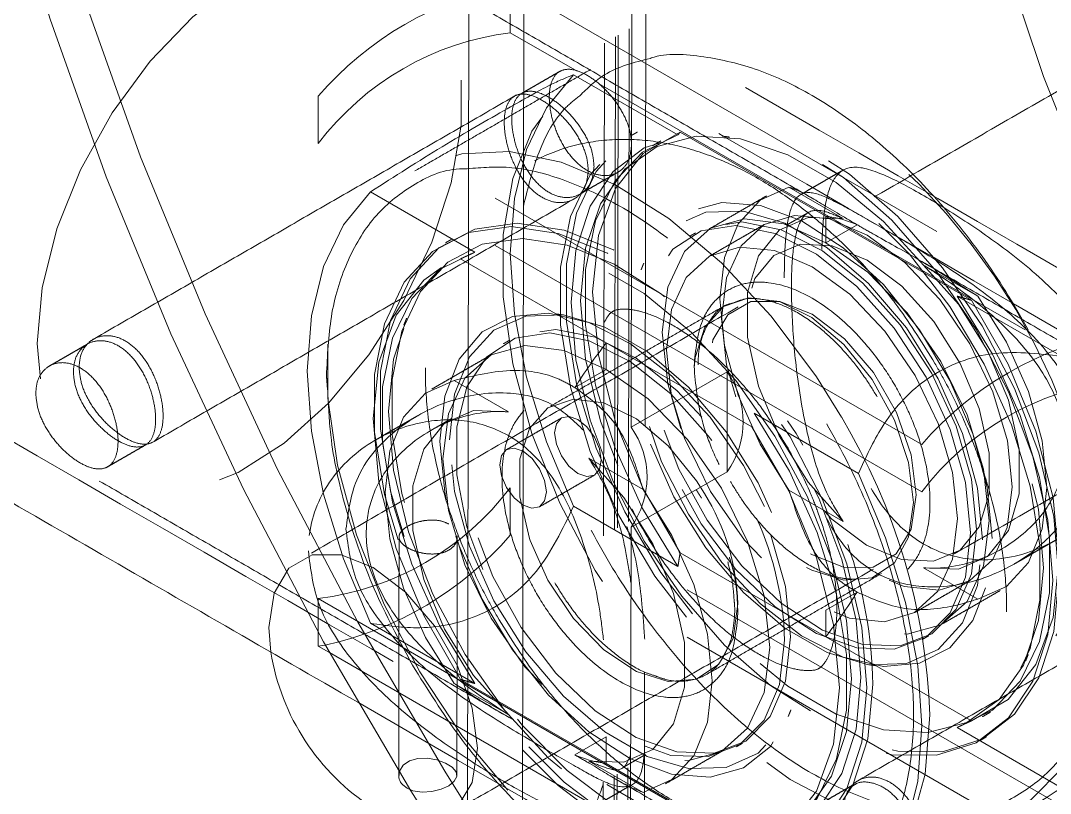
# Model space of a CAD drawing. Header units: millimetres. Extents: x 11 to 421, y 5 to 275.
# Drawn here: x 151.054 to 153.709, y 53.767 to 55.759 of the extents above; entities that cross this region are included whole.
import ezdxf

# ---------------------------------------------------------------- set-up
doc = ezdxf.new("R2010")
doc.units = ezdxf.units.MM
doc.linetypes.add('HIDDEN', pattern=[1.905, 1.27, -0.635])

msp = doc.modelspace()

# ---------------------------------------------------------------- linework, layer by layer
at = {"color": 7, "linetype": 'Continuous', "lineweight": 15}
for p, q in [((152.3457, 52.4076), (152.356, 58.7532)), ((152.2042, 52.3259), (152.2146, 58.6716)), ((152.6281, 54.7108), (152.6311, 56.5174)), ((152.8756, 54.8537), (152.6281, 54.7108)), ((152.8756, 54.8537), (152.8752, 54.596)), ((152.6277, 54.4531), (152.8752, 54.596)), ((152.6247, 52.649), (152.6277, 54.4531)), ((151.8397, 54.1494), (151.8215, 54.147)), ((151.8215, 54.147), (151.8503, 54.1303))]:
    msp.add_line(p, q, dxfattribs=at)
at = {"color": 7, "linetype": 'HIDDEN', "lineweight": 0}
for p, q in [((152.5823, 52.5427), (152.5914, 58.09)), ((152.554, 52.5264), (152.5631, 58.0736)), ((152.6177, 52.563), (152.6266, 58.0287)), ((152.5895, 52.5467), (152.5984, 58.0124)), ((152.6689, 57.8898), (152.6603, 52.5873)), ((152.3164, 55.8504), (153.8721, 54.9524)), ((152.3164, 55.8504), (152.3164, 55.7281)), ((152.3164, 55.7281), (152.4885, 55.6288)), ((152.7487, 55.4644), (152.4796, 55.6197)), ((152.5436, 55.5969), (153.8721, 54.83)), ((153.3771, 54.6666), (151.8215, 55.5647)), ((151.8215, 55.5647), (151.8215, 55.4423)), ((152.7542, 55.4717), (153.1296, 55.255)), ((153.3771, 54.5443), (151.8215, 55.4423)), ((153.0348, 55.3295), (153.1745, 55.2488)), ((152.2254, 55.1623), (151.9564, 55.3177)), ((153.505, 55.0383), (153.1296, 55.255)), ((153.1296, 55.1864), (153.1296, 55.255)), ((153.1296, 55.1864), (153.1296, 55.255)), ((153.1296, 55.1864), (153.2104, 55.233)), ((153.2104, 55.233), (153.1296, 55.1864)), ((152.1885, 55.1451), (152.5639, 54.9284)), ((153.5214, 55.0486), (153.3817, 55.1292)), ((153.4681, 55.0491), (153.7372, 54.8938)), ((152.9393, 54.7117), (152.5639, 54.9284)), ((152.5639, 54.8598), (152.5639, 54.9284)), ((152.5639, 54.8598), (152.5639, 54.9284)), ((152.4831, 54.8132), (152.5639, 54.8598)), ((152.5639, 54.8598), (152.4831, 54.8132)), ((152.1721, 54.8315), (152.3118, 54.7508)), ((152.9448, 54.747), (153.2139, 54.5917)), ((152.6587, 54.5506), (152.5191, 54.6312)), ((153.8721, 53.657), (152.3164, 54.5551)), ((152.3164, 54.5551), (152.3164, 54.4327)), ((153.1745, 54.4682), (153.0348, 54.5488)), ((152.4796, 54.5076), (152.7487, 54.3523)), ((153.8721, 53.5347), (152.3164, 54.4327)), ((153.1296, 54.1709), (152.7542, 54.3877)), ((153.3817, 54.3485), (153.5214, 54.2679)), ((153.2104, 54.2862), (153.1296, 54.2395)), ((153.1296, 54.2395), (153.2104, 54.2862)), ((151.8215, 54.2693), (153.3771, 53.3713)), ((151.8215, 54.2693), (151.8215, 54.147)), ((153.1296, 54.1709), (153.1296, 54.2395)), ((153.1296, 54.1709), (153.1296, 54.2395)), ((151.9564, 54.2056), (152.2254, 54.0503)), ((153.1296, 54.1709), (153.505, 53.9542)), ((151.8503, 54.1303), (153.3771, 53.2489)), ((152.3118, 53.9702), (152.1721, 54.0508)), ((152.5639, 53.8444), (152.1885, 54.0611)), ((152.5639, 53.913), (152.4831, 53.8663)), ((152.4831, 53.8663), (152.5639, 53.913)), ((152.5639, 53.8444), (152.5639, 53.913)), ((152.5639, 53.8444), (152.5639, 53.913)), ((153.7372, 53.7817), (153.4681, 53.937)), ((152.5191, 53.8505), (152.6587, 53.7699)), ((152.5639, 53.8444), (152.9393, 53.6277))]:
    msp.add_line(p, q, dxfattribs=at)
at = {"color": 7, "linetype": 'Continuous', "lineweight": 15, "flags": 128}
for points in [[(151.9175, 60.4793), (151.835, 60.4288), (151.6284, 60.2738), (151.4413, 60.0893), (151.2749, 59.8767), (151.1303, 59.6372), (151.0083, 59.3724), (150.9099, 59.0839), (150.8354, 58.7736), (150.7856, 58.4434), (150.7606, 58.0954), (150.7606, 57.7318), (150.7856, 57.3549), (150.8354, 56.9672), (150.9099, 56.5709), (151.0083, 56.1687), (151.1303, 55.7631), (151.2749, 55.3567), (151.4413, 54.9519), (151.6284, 54.5515), (151.835, 54.1579), (152.0598, 53.7736), (152.2062, 53.5433)], [(151.3633, 59.9277), (151.2187, 59.6882), (151.0967, 59.4234), (150.9983, 59.1349), (150.9238, 58.8246), (150.874, 58.4944), (150.849, 58.1464), (150.849, 57.7828), (150.874, 57.406), (150.9238, 57.0182), (150.9983, 56.6219), (151.0967, 56.2197), (151.2187, 55.8141), (151.3633, 55.4077), (151.5297, 55.003), (151.7167, 54.6025), (151.9234, 54.2089), (152.1482, 53.8246), (152.2065, 53.7311)], [(152.491, 54.7307), (152.468, 54.7387), (152.4485, 54.735), (152.4354, 54.7201), (152.4308, 54.6962), (152.4353, 54.667), (152.4483, 54.6369), (152.4678, 54.6106), (152.4908, 54.592), (152.5138, 54.584), (152.5333, 54.5877), (152.5464, 54.6026), (152.551, 54.6265), (152.5465, 54.6557), (152.5335, 54.6858), (152.514, 54.7121), (152.491, 54.7307)]]:
    msp.add_lwpolyline(points, dxfattribs=at)
at = {"color": 7, "linetype": 'HIDDEN', "lineweight": 0, "flags": 128}
for points in [[(151.0967, 54.9273), (151.1095, 55.0707), (151.1473, 55.2222), (151.2084, 55.3747), (151.2899, 55.5211), (151.388, 55.6545), (151.4981, 55.7687), (151.615, 55.8584), (151.7333, 55.9193), (151.8475, 55.9486), (151.9522, 55.9449), (152.0425, 55.9085), (152.1143, 55.841), (152.164, 55.7455), (152.1895, 55.6265), (152.1895, 55.4897), (152.164, 55.3414), (152.1143, 55.1884), (152.0425, 55.0381), (151.9522, 54.8974), (151.8475, 54.7728), (151.7333, 54.6703), (151.615, 54.5946), (151.4981, 54.5492), (151.388, 54.5363), (151.2899, 54.5565), (151.2084, 54.6088), (151.1473, 54.6908), (151.1095, 54.7986), (151.0967, 54.9273)], [(153.8509, 54.2313), (153.8384, 54.0781), (153.8013, 53.9443), (153.7408, 53.8342), (153.6588, 53.7512), (153.558, 53.6981), (153.4416, 53.6766), (153.3134, 53.6873), (153.1775, 53.73), (153.0381, 53.8032), (152.9, 53.9045), (152.7673, 54.0309), (152.6445, 54.1781), (152.5355, 54.3414), (152.4438, 54.5156), (152.3723, 54.6951), (152.3233, 54.8742), (152.2984, 55.047), (152.2984, 55.208), (152.3233, 55.3521), (152.3723, 55.4746), (152.4438, 55.5715), (152.5355, 55.6398), (152.6445, 55.6773), (152.7673, 55.6827), (152.8127, 55.677)], [(152.4796, 54.5076), (152.4097, 54.6735), (152.3583, 54.8402), (152.327, 55.0031), (152.3164, 55.1579), (152.327, 55.3006), (152.3583, 55.4273), (152.4097, 55.5346), (152.4796, 55.6197)], [(153.7152, 54.3162), (153.7022, 54.4717), (153.6636, 54.6358), (153.6011, 54.8019), (153.5172, 54.9631), (153.4154, 55.1129), (153.2998, 55.2452), (153.1752, 55.3544), (153.0466, 55.4362), (152.9193, 55.4871), (152.7985, 55.5052), (152.6892, 55.4896), (152.5959, 55.4411), (152.5224, 55.3615), (152.4716, 55.2542), (152.4457, 55.1235), (152.4457, 54.9748), (152.4716, 54.8142), (152.5224, 54.6482), (152.5959, 54.4837), (152.6892, 54.3274), (152.7985, 54.1856), (152.9193, 54.0643), (153.0466, 53.9683), (153.1752, 53.9016), (153.2998, 53.8669), (153.4154, 53.8656), (153.5172, 53.8979), (153.6011, 53.9623), (153.6636, 54.0562), (153.7022, 54.1758), (153.7152, 54.3162)], [(153.7307, 54.3252), (153.7176, 54.4806), (153.6791, 54.6447), (153.6166, 54.8108), (153.5327, 54.9721), (153.4309, 55.1219), (153.3153, 55.2541), (153.1906, 55.3633), (153.062, 55.4451), (152.9347, 55.4961), (152.814, 55.5141), (152.7047, 55.4986), (152.6114, 55.45), (152.5378, 55.3704), (152.487, 55.2631), (152.4611, 55.1324), (152.4611, 54.9837), (152.487, 54.8231), (152.5378, 54.6571), (152.6114, 54.4926), (152.7047, 54.3363), (152.814, 54.1946), (152.9347, 54.0732), (153.062, 53.9772), (153.1906, 53.9105), (153.3153, 53.8758), (153.4309, 53.8746), (153.5327, 53.9068), (153.6166, 53.9712), (153.6791, 54.0651), (153.7176, 54.1848), (153.7307, 54.3252)], [(152.4733, 55.0331), (152.4857, 54.8852), (152.5224, 54.7291), (152.5818, 54.5711), (152.6616, 54.4177), (152.7585, 54.2752), (152.8685, 54.1494), (152.9871, 54.0454), (153.1095, 53.9677), (153.2305, 53.9192), (153.3454, 53.902), (153.4494, 53.9168), (153.5382, 53.963), (153.6082, 54.0387), (153.6565, 54.1408), (153.6811, 54.2652), (153.6811, 54.4066), (153.6565, 54.5594), (153.6082, 54.7173), (153.5382, 54.8738), (153.4494, 55.0226), (153.3454, 55.1574), (153.2305, 55.2729), (153.1095, 55.3642), (152.9871, 55.4276), (152.8685, 55.4607), (152.7585, 55.4618), (152.6616, 55.4312), (152.5818, 55.3699), (152.5224, 55.2805), (152.4857, 55.1667), (152.4733, 55.0331)], [(152.4977, 55.0369), (152.5108, 55.1726), (152.5493, 55.2873), (152.6117, 55.376), (152.6951, 55.4349), (152.796, 55.4613), (152.9099, 55.4541), (153.0319, 55.4136), (153.1566, 55.3416), (153.2786, 55.2413), (153.3925, 55.1169), (153.4934, 54.974), (153.5769, 54.8188), (153.6392, 54.6581), (153.6778, 54.4989), (153.6908, 54.3482), (153.6778, 54.2125), (153.6392, 54.0978), (153.5769, 54.0091), (153.4934, 53.9502), (153.3925, 53.9238), (153.2786, 53.931), (153.1566, 53.9715), (153.0319, 54.0435), (152.9099, 54.1438), (152.796, 54.2682), (152.6951, 54.4111), (152.6117, 54.5663), (152.5493, 54.727), (152.5108, 54.8862), (152.4977, 55.0369)], [(152.7487, 54.3523), (152.6576, 54.5019), (152.5857, 54.6599), (152.536, 54.8196), (152.5106, 54.9743), (152.5106, 55.1174), (152.536, 55.2427), (152.5857, 55.3451), (152.6576, 55.42), (152.7487, 55.4644)], [(152.7542, 54.3877), (152.6593, 54.5523), (152.5879, 54.725), (152.5436, 54.8971), (152.5286, 55.0599), (152.5436, 55.2055), (152.5879, 55.3264), (152.6593, 55.4166), (152.7542, 55.4717)], [(153.1701, 54.7374), (153.1055, 54.8413), (152.9891, 54.9972), (152.8609, 55.1345), (152.7249, 55.2488), (152.5856, 55.3365), (152.4474, 55.3946), (152.3148, 55.4214), (152.192, 55.416), (152.083, 55.3786), (151.9912, 55.3103), (151.9197, 55.2133), (151.8707, 55.0908), (151.8458, 54.9468), (151.8458, 54.7858), (151.8707, 54.6129), (151.9197, 54.4339), (151.9912, 54.2544), (152.083, 54.0801), (152.192, 53.9168), (152.3148, 53.7696), (152.4474, 53.6433), (152.5856, 53.5419), (152.7249, 53.4687), (152.8609, 53.4261), (152.9891, 53.4153), (153.1055, 53.4369), (153.2062, 53.4899), (153.2882, 53.5729), (153.3487, 53.6831), (153.3858, 53.8169), (153.3983, 53.97), (153.3983, 53.97)], [(153.0348, 54.5488), (152.9605, 54.6674), (152.9041, 54.794), (152.8689, 54.9213), (152.8569, 55.0418), (152.8689, 55.1485), (152.9041, 55.2351), (152.9605, 55.2966), (153.0348, 55.3295)], [(151.9564, 54.2056), (151.8864, 54.3715), (151.8351, 54.5381), (151.8037, 54.701), (151.7932, 54.8558), (151.8037, 54.9985), (151.8351, 55.1252), (151.8864, 55.2325), (151.9564, 55.3177)], [(153.534, 54.4208), (153.5208, 54.5543), (153.4818, 54.6952), (153.4195, 54.8355), (153.3374, 54.9669), (153.2402, 55.0819), (153.1337, 55.1738), (153.0239, 55.2371), (152.9174, 55.2683), (152.8202, 55.2655), (152.7381, 55.2289), (152.6757, 55.1606), (152.6368, 55.0646), (152.6236, 54.9464), (152.6368, 54.813), (152.6757, 54.672), (152.7381, 54.5317), (152.8202, 54.4003), (152.9174, 54.2853), (153.0239, 54.1935), (153.1337, 54.1301), (153.2402, 54.0989), (153.3374, 54.1017), (153.4195, 54.1384), (153.4818, 54.2067), (153.5208, 54.3027), (153.534, 54.4208)], [(153.5584, 54.4246), (153.5459, 54.5554), (153.509, 54.6937), (153.4498, 54.8318), (153.3714, 54.9625), (153.2781, 55.0786), (153.1749, 55.1738), (153.0673, 55.2432), (152.9611, 55.2828), (152.8622, 55.2907), (152.7758, 55.2663), (152.7065, 55.2109), (152.6581, 55.1276), (152.6333, 55.0209), (152.6333, 54.8965), (152.6581, 54.761), (152.7065, 54.6219), (152.7758, 54.4866), (152.8622, 54.3624), (152.9611, 54.256), (153.0673, 54.1731), (153.1749, 54.1182), (153.2781, 54.0943), (153.3714, 54.1026), (153.4498, 54.1428), (153.509, 54.2126), (153.5459, 54.3082), (153.5584, 54.4246)], [(153.5185, 54.4476), (153.5052, 54.3335), (153.466, 54.2419), (153.4035, 54.1786), (153.3216, 54.1477), (153.2254, 54.1509), (153.1209, 54.1882), (153.0148, 54.2572), (152.9136, 54.3535), (152.8238, 54.4712), (152.751, 54.6027), (152.6998, 54.7399), (152.6733, 54.8741), (152.6733, 54.9969), (152.6998, 55.1006), (152.751, 55.1787), (152.8238, 55.2262), (152.9136, 55.2401), (153.0148, 55.2197), (153.1209, 55.1661), (153.2254, 55.0828), (153.3216, 54.975), (153.4035, 54.8494), (153.466, 54.7139), (153.5052, 54.5772), (153.5185, 54.4476)], [(153.1296, 55.1864), (153.0213, 55.2356), (152.9199, 55.2483), (152.8325, 55.2238), (152.7652, 55.1638), (152.7229, 55.0724), (152.7084, 54.9561), (152.7229, 54.8231), (152.7652, 54.6828), (152.8325, 54.5451), (152.9199, 54.4197), (153.0213, 54.3154), (153.1296, 54.2395)], [(153.2364, 55.2065), (153.3334, 55.1356), (153.4237, 55.04), (153.5012, 54.9264), (153.5606, 54.8023), (153.5979, 54.6763), (153.6104, 54.557), (153.5975, 54.4525), (153.5599, 54.3699), (153.5002, 54.3149), (153.4224, 54.2912), (153.332, 54.3004), (153.235, 54.3418), (153.138, 54.4128), (153.0477, 54.5083), (152.9702, 54.622), (152.9108, 54.7461), (152.8735, 54.872), (152.8609, 54.9914), (152.8739, 55.0959), (152.9115, 55.1784), (152.9712, 55.2335), (153.0489, 55.2572), (153.1394, 55.248), (153.2364, 55.2065)], [(153.1745, 55.2488), (153.0842, 55.252), (153.0094, 55.2191), (152.9559, 55.1528), (152.9281, 55.0583), (152.9281, 54.9432), (152.9559, 54.8165), (153.0094, 54.6885), (153.0842, 54.5692), (153.1745, 54.4682)], [(153.2357, 54.0394), (153.2226, 53.899), (153.1841, 53.7794), (153.1216, 53.6855), (153.0377, 53.6211), (152.9359, 53.5888), (152.8203, 53.5901), (152.6956, 53.6248), (152.567, 53.6915), (152.4398, 53.7875), (152.319, 53.9088), (152.2097, 54.0506), (152.1164, 54.2069), (152.0428, 54.3714), (151.9921, 54.5373), (151.9662, 54.698), (151.9662, 54.8467), (151.9921, 54.9773), (152.0428, 55.0847), (152.1164, 55.1642), (152.2097, 55.2128), (152.319, 55.2284), (152.4398, 55.2103), (152.567, 55.1594), (152.6956, 55.0776), (152.8203, 54.9684), (152.9359, 54.8361), (153.0377, 54.6863), (153.1216, 54.5251), (153.1841, 54.359), (153.2226, 54.1949), (153.2357, 54.0394)], [(153.2511, 54.0484), (153.2381, 53.9079), (153.1996, 53.7883), (153.1371, 53.6944), (153.0532, 53.63), (152.9514, 53.5977), (152.8358, 53.599), (152.7111, 53.6337), (152.5825, 53.7004), (152.4552, 53.7964), (152.3345, 53.9177), (152.2252, 54.0595), (152.1319, 54.2158), (152.0583, 54.3803), (152.0075, 54.5463), (151.9816, 54.7069), (151.9816, 54.8556), (152.0075, 54.9863), (152.0583, 55.0936), (152.1319, 55.1732), (152.2252, 55.2217), (152.3345, 55.2373), (152.4552, 55.2192), (152.5825, 55.1683), (152.7111, 55.0865), (152.8358, 54.9773), (152.9514, 54.8451), (153.0532, 54.6953), (153.0708, 54.665)], [(153.5031, 54.4387), (153.4897, 54.5682), (153.4506, 54.705), (153.3881, 54.8405), (153.3061, 54.966), (153.2099, 55.0739), (153.1054, 55.1572), (152.9993, 55.2108), (152.8981, 55.2312), (152.8084, 55.2172), (152.7356, 55.1697), (152.6843, 55.0917), (152.6579, 54.988), (152.6579, 54.8652), (152.6843, 54.731), (152.7356, 54.5938), (152.8084, 54.4622), (152.8981, 54.3446), (152.9993, 54.2483), (153.1054, 54.1793), (153.2099, 54.142), (153.3061, 54.1387), (153.3881, 54.1697), (153.4506, 54.233), (153.4897, 54.3246), (153.5031, 54.4387)], [(153.2202, 54.0662), (153.2078, 53.9326), (153.1711, 53.8188), (153.1117, 53.7294), (153.0319, 53.6682), (152.935, 53.6375), (152.825, 53.6387), (152.7064, 53.6717), (152.5841, 53.7352), (152.463, 53.8265), (152.3481, 53.942), (152.2441, 54.0768), (152.1554, 54.2255), (152.0854, 54.382), (152.0371, 54.5399), (152.0124, 54.6927), (152.0124, 54.8342), (152.0371, 54.9585), (152.0854, 55.0606), (152.1554, 55.1364), (152.2441, 55.1826), (152.3481, 55.1974), (152.463, 55.1802), (152.5841, 55.1317), (152.7064, 55.0539), (152.825, 54.95), (152.935, 54.8242), (153.0319, 54.6817), (153.1117, 54.5283), (153.1711, 54.3703), (153.2078, 54.2141), (153.2202, 54.0662)], [(152.2254, 54.0503), (152.1344, 54.1998), (152.0624, 54.3578), (152.0127, 54.5176), (151.9873, 54.6722), (151.9873, 54.8153), (152.0127, 54.9407), (152.0624, 55.043), (152.1344, 55.1179), (152.2254, 55.1623)], [(153.1958, 54.0624), (153.1828, 54.2132), (153.1442, 54.3724), (153.0819, 54.5331), (152.9984, 54.6883), (152.8975, 54.8312), (152.7836, 54.9555), (152.6616, 55.0559), (152.5369, 55.1279), (152.4149, 55.1684), (152.301, 55.1756), (152.2001, 55.1492), (152.1167, 55.0903), (152.0543, 55.0016), (152.0158, 54.8869), (152.0028, 54.7512), (152.0158, 54.6004), (152.0543, 54.4412), (152.1167, 54.2805), (152.2001, 54.1253), (152.301, 53.9824), (152.4149, 53.8581), (152.5369, 53.7577), (152.6616, 53.6857), (152.7836, 53.6453), (152.8975, 53.6381), (152.9984, 53.6645), (153.0819, 53.7233), (153.1442, 53.812), (153.1828, 53.9267), (153.1958, 54.0624)], [(153.095, 55.1249), (153.1919, 55.054), (153.2822, 54.9584), (153.3598, 54.8447), (153.4192, 54.7207), (153.4564, 54.5947), (153.469, 54.4754), (153.4561, 54.3709), (153.4185, 54.2883), (153.3588, 54.2333), (153.281, 54.2095), (153.1906, 54.2187), (153.0936, 54.2602), (152.9966, 54.3311), (152.9063, 54.4267), (152.8288, 54.5404), (152.7693, 54.6644), (152.7321, 54.7904), (152.7195, 54.9097), (152.7324, 55.0142), (152.7701, 55.0968), (152.8298, 55.1518), (152.9075, 55.1756), (152.9979, 55.1664), (153.095, 55.1249)], [(153.2363, 55.1413), (153.3259, 55.0745), (153.4082, 54.9833), (153.4765, 54.8752), (153.5254, 54.759), (153.5507, 54.6439), (153.5506, 54.5394), (153.5249, 54.454), (153.4758, 54.3944), (153.4072, 54.3657), (153.3247, 54.37), (153.2351, 54.4071), (153.1455, 54.4739), (153.0631, 54.5651), (152.9948, 54.6731), (152.946, 54.7894), (152.9206, 54.9045), (152.9208, 55.0089), (152.9465, 55.0944), (152.9956, 55.1539), (153.0642, 55.1827), (153.1466, 55.1784), (153.2363, 55.1413)], [(153.1296, 55.1864), (153.2379, 55.1105), (153.3393, 55.0062), (153.4267, 54.8808), (153.494, 54.7431), (153.5363, 54.6028), (153.5508, 54.4698), (153.5363, 54.3535), (153.494, 54.2621), (153.4267, 54.2021), (153.3393, 54.1776), (153.2379, 54.1904), (153.1296, 54.2395)], [(152.1885, 54.0611), (152.0936, 54.2257), (152.0222, 54.3984), (151.9779, 54.5705), (151.9629, 54.7334), (151.9779, 54.8789), (152.0222, 54.9998), (152.0936, 55.0901), (152.139, 55.1225)], [(153.3817, 55.1292), (153.472, 55.0282), (153.5468, 54.9089), (153.6003, 54.7808), (153.6281, 54.6542), (153.6281, 54.539), (153.6003, 54.4446), (153.5468, 54.3782), (153.472, 54.3453), (153.3817, 54.3485)], [(152.7908, 54.8641), (152.7934, 54.8904), (152.8182, 54.9691), (152.8657, 55.0222), (152.9316, 55.0448), (153.0101, 55.0351), (153.0942, 54.9938), (153.1764, 54.9247), (153.2494, 54.8339), (153.3067, 54.7294), (153.3433, 54.6205), (153.3559, 54.517)], [(153.0938, 54.3826), (153.1768, 54.3496), (153.2518, 54.3502), (153.3113, 54.3844), (153.3496, 54.4487), (153.363, 54.5368), (153.35, 54.6403), (153.3119, 54.7488), (153.2526, 54.8518), (153.1778, 54.9393), (153.0948, 55.0025), (153.0117, 55.0355), (152.9367, 55.0349), (152.8772, 55.0007), (152.8389, 54.9364), (152.8256, 54.8483), (152.8386, 54.7448), (152.8766, 54.6363), (152.9359, 54.5333), (153.0107, 54.4458), (153.0938, 54.3826)], [(153.4681, 53.937), (153.5592, 53.9814), (153.6311, 54.0564), (153.6808, 54.1587), (153.7062, 54.2841), (153.7062, 54.4271), (153.6808, 54.5818), (153.6311, 54.7415), (153.5592, 54.8995), (153.4681, 55.0491)], [(153.505, 53.9542), (153.5999, 54.0093), (153.6713, 54.0995), (153.7156, 54.2205), (153.7307, 54.366), (153.7156, 54.5289), (153.6713, 54.7009), (153.5999, 54.8736), (153.505, 55.0383)], [(153.5214, 54.2679), (153.5957, 54.3007), (153.6521, 54.3622), (153.6873, 54.4489), (153.6993, 54.5555), (153.6873, 54.676), (153.6521, 54.8033), (153.5957, 54.93), (153.5214, 55.0486)], [(152.1352, 54.6747), (152.1477, 54.7911), (152.1845, 54.8868), (152.2437, 54.9566), (152.3221, 54.9967), (152.4154, 55.0051), (152.5187, 54.9812), (152.6263, 54.9263), (152.7324, 54.8434), (152.8313, 54.737), (152.9178, 54.6128), (152.9871, 54.4775), (153.0354, 54.3383), (153.0603, 54.2029), (153.0603, 54.0785), (153.0354, 53.9717), (152.9871, 53.8884), (152.9178, 53.8331), (152.8313, 53.8087), (152.7324, 53.8165), (152.6263, 53.8562), (152.5187, 53.9255), (152.4154, 54.0208), (152.3221, 54.1369), (152.2437, 54.2675), (152.1845, 54.4057), (152.1763, 54.4305)], [(152.1595, 54.6785), (152.1728, 54.7967), (152.2117, 54.8927), (152.274, 54.961), (152.3562, 54.9976), (152.4533, 55.0004), (152.5599, 54.9692), (152.6696, 54.9059), (152.7762, 54.814), (152.8733, 54.6991), (152.9555, 54.5676), (153.0178, 54.4273), (153.0567, 54.2864), (153.0699, 54.153), (153.0567, 54.0348), (153.0178, 53.9388), (152.9555, 53.8705), (152.8733, 53.8339), (152.7762, 53.8311), (152.6696, 53.8622), (152.5599, 53.9256), (152.4533, 54.0174), (152.3562, 54.1324), (152.274, 54.2639), (152.2117, 54.4041), (152.1728, 54.5451), (152.1595, 54.6785)], [(152.8356, 54.6772), (152.8266, 54.6892), (152.7304, 54.7971), (152.6259, 54.8804), (152.5198, 54.9339), (152.4186, 54.9544), (152.3288, 54.9404), (152.256, 54.8929), (152.2048, 54.8149), (152.1784, 54.7112), (152.1784, 54.5884), (152.2048, 54.4542), (152.256, 54.317), (152.3288, 54.1854), (152.4186, 54.0678), (152.5198, 53.9715), (152.6259, 53.9025), (152.7304, 53.8652), (152.8266, 53.8619), (152.9086, 53.8929), (152.9711, 53.9562), (153.0102, 54.0477), (153.0235, 54.1619), (153.0235, 54.1619)], [(153.039, 54.1708), (153.0257, 54.0567), (152.9865, 53.9651), (152.924, 53.9018), (152.8421, 53.8708), (152.7459, 53.8741), (152.6414, 53.9114), (152.5352, 53.9804), (152.4341, 54.0767), (152.3443, 54.1944), (152.2715, 54.3259), (152.2203, 54.4631), (152.1938, 54.5973), (152.1938, 54.7201), (152.2203, 54.8238), (152.2715, 54.9019), (152.3443, 54.9493), (152.4341, 54.9633), (152.5352, 54.9429), (152.6414, 54.8893), (152.7459, 54.806), (152.8106, 54.7373)], [(152.5639, 54.8598), (152.4557, 54.909), (152.3542, 54.9218), (152.2668, 54.8973), (152.1996, 54.8372), (152.1572, 54.7458), (152.1428, 54.6295), (152.1572, 54.4966), (152.1996, 54.3563), (152.2668, 54.2186), (152.3542, 54.0931), (152.4557, 53.9888), (152.5639, 53.913)], [(152.5639, 54.8598), (152.6722, 54.784), (152.7736, 54.6797), (152.861, 54.5542), (152.9283, 54.4165), (152.9706, 54.2762), (152.9851, 54.1433), (152.9706, 54.027), (152.9283, 53.9356), (152.861, 53.8755), (152.7736, 53.851), (152.6722, 53.8638), (152.5639, 53.913)], [(152.1721, 54.0508), (152.0978, 54.1694), (152.0414, 54.296), (152.0062, 54.4233), (151.9943, 54.5438), (152.0062, 54.6505), (152.0414, 54.7371), (152.0978, 54.7986), (152.1721, 54.8315)], [(152.8173, 54.5401), (152.7968, 54.5726), (152.7238, 54.6634), (152.6416, 54.7326), (152.5576, 54.7738), (152.4791, 54.7836), (152.4132, 54.7609), (152.3657, 54.7079), (152.3408, 54.6292), (152.3408, 54.5318), (152.3657, 54.4245), (152.3676, 54.4187)], [(152.3118, 54.7508), (152.2216, 54.754), (152.1467, 54.7211), (152.0933, 54.6548), (152.0654, 54.5603), (152.0654, 54.4452), (152.0933, 54.3185), (152.1467, 54.1905), (152.2216, 54.0712), (152.3118, 53.9702)], [(153.0101, 53.6625), (153.0359, 53.6793), (153.1079, 53.7543), (153.1576, 53.8566), (153.183, 53.982), (153.183, 54.125), (153.1576, 54.2797), (153.1079, 54.4395), (153.0359, 54.5975), (152.9448, 54.747)], [(152.9393, 53.6277), (153.0342, 53.6827), (153.1056, 53.773), (153.1499, 53.8939), (153.165, 54.0394), (153.1499, 54.2023), (153.1056, 54.3744), (153.0342, 54.547), (152.9393, 54.7117)], [(152.1516, 54.5236), (152.1477, 54.5439), (152.1352, 54.6747)], [(152.3496, 54.649), (152.3726, 54.6304), (152.3921, 54.6041), (152.405, 54.5741), (152.4096, 54.5449), (152.405, 54.521), (152.3919, 54.5061), (152.3724, 54.5023), (152.3494, 54.5104), (152.3264, 54.529), (152.3069, 54.5553), (152.2939, 54.5854), (152.2894, 54.6145), (152.294, 54.6384), (152.3071, 54.6534), (152.3266, 54.6571), (152.3496, 54.649)], [(152.5191, 54.6312), (152.6093, 54.5302), (152.6842, 54.4109), (152.7376, 54.2828), (152.7655, 54.1562), (152.7655, 54.041), (152.7376, 53.9465), (152.6842, 53.8802), (152.6093, 53.8473), (152.5191, 53.8505)], [(153.2139, 53.4796), (153.2838, 53.5648), (153.3352, 53.6721), (153.3666, 53.7988), (153.3771, 53.9415), (153.3666, 54.0963), (153.3352, 54.2592), (153.2838, 54.4258), (153.2139, 54.5917)], [(152.6587, 53.7699), (152.733, 53.8027), (152.7894, 53.8642), (152.8246, 53.9509), (152.8366, 54.0575), (152.8246, 54.178), (152.7894, 54.3053), (152.733, 54.432), (152.6587, 54.5506)], [(154.5969, 54.1721), (154.584, 54.3007), (154.5462, 54.4086), (154.4851, 54.4905), (154.4036, 54.5428), (154.3055, 54.563), (154.1955, 54.5501), (154.0785, 54.5047), (153.9602, 54.429), (153.846, 54.3265), (153.7413, 54.202), (153.651, 54.0612), (153.5793, 53.9109), (153.5295, 53.758), (153.5041, 53.6096), (153.5041, 53.4728), (153.5295, 53.3539), (153.5793, 53.2584), (153.651, 53.1909), (153.7413, 53.1544), (153.846, 53.1508), (153.9602, 53.1801), (154.0785, 53.241), (154.1955, 53.3306), (154.3055, 53.4448), (154.4036, 53.5782), (154.4851, 53.7246), (154.5462, 53.8771), (154.584, 54.0287), (154.5969, 54.1721)], [(153.3559, 54.517), (153.3433, 54.428), (153.3067, 54.3614), (153.2494, 54.3231), (153.1764, 54.3166), (153.0942, 54.3424), (153.0799, 54.3498)], [(152.3676, 54.4187), (152.4132, 54.3166), (152.4791, 54.2178), (152.5576, 54.137), (152.6416, 54.0811), (152.7238, 54.0554), (152.7968, 54.0619), (152.8542, 54.1002), (152.8908, 54.1668), (152.9033, 54.2558)], [(152.9881, 54.4328), (153.0257, 54.3003), (153.039, 54.1708)], [(152.109, 53.6947), (152.1204, 53.6971), (152.18, 53.7312), (152.2183, 53.7955), (152.2316, 53.8837), (152.2186, 53.9871), (152.1806, 54.0957), (152.1212, 54.1987), (152.0464, 54.2861), (151.9634, 54.3494), (151.8803, 54.3824), (151.8054, 54.3817), (151.7458, 54.3476), (151.7075, 54.2833), (151.6942, 54.1951), (151.6993, 54.1313)], [(152.0298, 53.8142), (152.0306, 53.8248), (152.0401, 53.8398), (152.0567, 53.8509), (152.0782, 53.8569), (152.1026, 53.8576), (152.1275, 53.8534), (152.1499, 53.8454), (152.1667, 53.8349), (152.1766, 53.8231), (152.1785, 53.8107), (152.1721, 53.7983), (152.1579, 53.787), (152.138, 53.7779), (152.1144, 53.772), (152.0894, 53.7704), (152.0657, 53.7741), (152.0508, 53.7805), (152.0508, 53.7805)]]:
    msp.add_lwpolyline(points, dxfattribs=at)
at = {"color": 7, "linetype": 'HIDDEN', "lineweight": 0}
for centre, radius, start, end in [((156.4573, 56.6337), 2.9481, 183.8109, 236.0646), ((152.4781, 54.9988), 0.8668, 100.7479, 139.2467), ((152.4075, 54.9988), 0.7349, 97.115, 142.8796), ((152.1791, 54.1624), 1.6732, 2.3599, 58.8392), ((153.0981, 54.9794), 0.2773, 66.1185, 83.4833), ((153.0981, 54.9794), 0.2773, 66.1185, 83.4833), ((154.0337, 54.1008), 0.8668, 100.7479, 139.2467), ((153.5944, 54.12), 1.3097, 141.8842, 148.0442), ((153.5944, 54.12), 1.3097, 141.8842, 148.0442), ((152.6933, 54.7251), 0.2231, 324.6163, 35.1968), ((153.9631, 54.1008), 0.7349, 97.115, 142.8796), ((151.7838, 53.9075), 1.6157, 2.2195, 30.91), ((151.7304, 54.9986), 0.7349, 277.115, 322.8796), ((152.3166, 54.2333), 0.5872, 2.1911, 31.4924), ((152.1982, 54.1386), 0.8256, 1.6188, 24.1745), ((151.6511, 55.0094), 0.8805, 282.3671, 319.0821), ((152.0877, 54.0253), 1.1637, 1.1364, 19.2263), ((152.0992, 54.9793), 1.3097, 321.8841, 328.0444), ((152.0992, 54.9793), 1.3097, 321.8841, 328.0444), ((152.5954, 54.1199), 0.2773, 246.1186, 263.4833), ((152.5954, 54.1199), 0.2773, 246.1186, 263.4833)]:
    msp.add_arc(centre, radius, start, end, dxfattribs=at)
at = {"color": 7, "linetype": 'Continuous', "lineweight": 15}
for centre, radius, start, end in [((152.4458, 54.5823), 0.2231, 324.6163, 35.1968), ((152.2811, 54.2251), 0.5893, 189.1579, 237.2591)]:
    msp.add_arc(centre, radius, start, end, dxfattribs=at)
at = {"color": 7, "linetype": 'HIDDEN', "lineweight": 0}
for points in [[(163.8528, 49.1186), (150.0643, 57.0786)], [(163.9213, 49.2372), (150.8692, 56.7721)], [(154.3542, 55.9395), (153.0107, 55.1639)], [(153.0964, 55.3004), (152.0322, 55.9148)], [(149.2653, 55.6946), (163.0539, 47.7346)], [(152.5231, 55.633), (152.0705, 55.3717)], [(152.4481, 55.6306), (152.3462, 55.5718)], [(152.3327, 55.5676), (151.2367, 54.9349)], [(152.6443, 55.472), (152.6288, 55.4631)], [(152.7487, 55.4644), (152.7542, 55.4717)], [(152.8815, 55.4589), (152.8628, 55.4615)], [(152.7046, 55.4491), (152.6834, 55.4369)], [(153.1733, 55.3733), (153.0653, 55.3109)], [(152.4962, 55.312), (152.5981, 55.3708)], [(151.3898, 54.6696), (152.4858, 55.3024)], [(152.9771, 55.3074), (152.8286, 55.2216)], [(153.0845, 55.2643), (153.0281, 55.2317)], [(152.9707, 55.2332), (152.8293, 55.1516)], [(152.1648, 55.1952), (152.1493, 55.1863)], [(152.7943, 55.2122), (152.7788, 55.2032)], [(152.1885, 55.1451), (152.2254, 55.1623)], [(153.4607, 54.3845), (154.8042, 55.1601)], [(152.6607, 55.1341), (152.6536, 55.1167)], [(154.4363, 54.5269), (153.377, 55.1384)], [(153.505, 55.0383), (153.4681, 55.0491)], [(152.9043, 55.0216), (151.7729, 54.3685)], [(152.8731, 55.0267), (152.4205, 54.7655)], [(152.4524, 55.0005), (152.4337, 55.0031)], [(152.0492, 54.9918), (152.042, 54.9743)], [(151.2263, 54.9253), (151.1244, 54.8664)], [(152.3148, 54.9354), (152.2993, 54.9264)], [(152.2629, 54.8951), (152.1144, 54.8094)], [(151.8427, 54.8436), (151.8454, 54.8076)], [(152.0786, 54.7413), (151.9697, 54.6784)], [(152.1655, 54.7337), (152.1098, 54.7016)], [(152.4484, 54.735), (152.307, 54.6533)], [(151.2744, 54.6066), (151.3763, 54.6654)], [(152.392, 54.5061), (152.5334, 54.5877)], [(151.2572, 54.5724), (152.3215, 53.9581)], [(152.7959, 54.5498), (152.8095, 54.5282)], [(152.0298, 54.4312), (152.0288, 53.8112)], [(152.1788, 53.8109), (152.1798, 54.4309)], [(154.3037, 54.4297), (153.2077, 53.797)], [(153.6146, 54.3579), (153.7233, 54.4206)], [(152.7542, 54.3877), (152.7487, 54.3523)], [(152.1529, 53.7103), (153.2842, 54.3635)], [(152.8205, 54.0726), (153.273, 54.3339)], [(153.2075, 54.3191), (153.2051, 54.3193)], [(153.3592, 54.2335), (153.5007, 54.3152)], [(153.4306, 54.2043), (153.5791, 54.29)], [(153.3608, 53.5318), (154.4569, 54.1645)], [(153.3788, 54.164), (153.3942, 54.1729)], [(153.6444, 54.1076), (153.6515, 54.125)], [(153.2412, 54.0988), (153.2598, 54.0963)], [(152.2254, 54.0503), (152.1885, 54.0611)], [(151.9233, 54.002), (162.9854, 47.616)], [(153.0329, 53.9652), (153.04, 53.9827)], [(153.5334, 53.9646), (153.5546, 53.9768)], [(153.4681, 53.937), (153.505, 53.9542)], [(153.5288, 53.9042), (153.5442, 53.9131)], [(152.8993, 53.8872), (152.9147, 53.8961)], [(152.6091, 53.8352), (152.6654, 53.8676)], [(152.7165, 53.792), (152.865, 53.8777)], [(152.5197, 53.7258), (152.6282, 53.7884)], [(152.6021, 53.796), (153.6614, 53.1845)], [(153.1973, 53.7874), (153.0955, 53.7286)]]:
    msp.add_open_spline(points, degree=1, dxfattribs=at)
for points, knots in [([(152.6774, 55.6618), (152.6783, 55.6622), (152.7187, 55.6769), (152.8134, 55.6694), (152.9527, 55.6384), (153.0943, 55.571), (153.2354, 55.4747), (153.3765, 55.3464), (153.5121, 55.1871), (153.633, 55.0037), (153.7315, 54.8072), (153.8013, 54.6103), (153.8433, 54.4232), (153.8484, 54.3105), (153.8509, 54.2558)], [0, 0, 0, 0, 0.002255, 0.096026, 0.186055, 0.270996, 0.355936, 0.445965, 0.539736, 0.635498, 0.731259, 0.825031, 0.915059, 1, 1, 1, 1]), ([(152.4954, 55.5653), (152.5157, 55.585), (152.5665, 55.6342), (152.6358, 55.6515), (152.6774, 55.6618)], [0, 0, 0, 0, 0.399434, 1, 1, 1, 1]), ([(151.9564, 55.3177), (152.0185, 55.3576), (152.1433, 55.4379), (152.3097, 55.5323), (152.4177, 55.5948), (152.4608, 55.6121), (152.4796, 55.6197)], [0, 0, 0, 0, 0.279607, 0.56134, 0.807639, 1, 1, 1, 1]), ([(152.6292, 55.4395), (152.6278, 55.4263), (152.6251, 55.4001), (152.6044, 55.3725), (152.5748, 55.3582), (152.539, 55.3601), (152.5026, 55.3784), (152.4695, 55.4106), (152.4429, 55.4531), (152.4246, 55.5009), (152.416, 55.5479), (152.4175, 55.5884), (152.4289, 55.6179), (152.4496, 55.6338), (152.4784, 55.6348), (152.5131, 55.621), (152.5496, 55.5945), (152.5839, 55.558), (152.6112, 55.5151), (152.6268, 55.4737), (152.6285, 55.4495), (152.6292, 55.4395)], [0, 0, 0, 0, 0.053223, 0.106429, 0.160055, 0.213979, 0.26744, 0.320397, 0.373596, 0.427402, 0.48124, 0.534492, 0.587454, 0.640855, 0.694761, 0.748449, 0.801522, 0.854546, 0.908159, 0.962084, 1, 1, 1, 1]), ([(152.5175, 55.3725), (152.5161, 55.3591), (152.5133, 55.3324), (152.4917, 55.3039), (152.4608, 55.2887), (152.4239, 55.2902), (152.3866, 55.3086), (152.3533, 55.3415), (152.3268, 55.3848), (152.3086, 55.4339), (152.3, 55.4823), (152.3013, 55.5236), (152.3121, 55.5537), (152.3322, 55.5699), (152.3607, 55.571), (152.3956, 55.5572), (152.433, 55.5307), (152.4686, 55.4944), (152.4976, 55.4513), (152.5148, 55.4087), (152.5167, 55.3833), (152.5175, 55.3725)], [0, 0, 0, 0, 0.0529831, 0.1059421, 0.159528, 0.2135789, 0.2669327, 0.3195089, 0.3724412, 0.4262992, 0.4802274, 0.533273, 0.5858631, 0.6390883, 0.6930978, 0.7468177, 0.7995896, 0.8522488, 0.9057876, 0.9598437, 1, 1, 1, 1]), ([(152.5323, 55.3835), (152.5309, 55.3704), (152.5282, 55.3442), (152.5071, 55.3164), (152.4771, 55.3017), (152.441, 55.3033), (152.4044, 55.3214), (152.3718, 55.3536), (152.3456, 55.3961), (152.3277, 55.444), (152.3192, 55.4914), (152.3205, 55.5319), (152.3313, 55.5613), (152.3512, 55.5772), (152.3795, 55.5783), (152.4138, 55.5647), (152.4504, 55.5386), (152.4851, 55.5027), (152.5132, 55.4603), (152.5297, 55.4187), (152.5315, 55.394), (152.5323, 55.3835)], [0, 0, 0, 0, 0.0530508, 0.10608, 0.1596776, 0.2136931, 0.2670759, 0.3197608, 0.3727694, 0.4266127, 0.4805147, 0.5336176, 0.5863128, 0.6395901, 0.6935703, 0.7472793, 0.8001349, 0.8528995, 0.9064618, 0.9604801, 1, 1, 1, 1]), ([(152.3503, 55.2812), (152.3622, 55.329), (152.3865, 55.4265), (152.4388, 55.5211), (152.4836, 55.5561), (152.4954, 55.5653)], [0, 0, 0, 0, 0.4137708, 0.8454551, 1, 1, 1, 1]), ([(153.4112, 54.8755), (153.3804, 54.9252), (153.337, 54.9952), (153.2628, 55.0893), (153.1958, 55.1644), (153.1111, 55.2438), (153.0181, 55.3152), (152.9172, 55.3757), (152.8103, 55.4216), (152.699, 55.4496), (152.5856, 55.4566), (152.4726, 55.4395), (152.3638, 55.3953), (152.2681, 55.3239), (152.1915, 55.2296), (152.1371, 55.1186), (152.105, 54.9943), (152.0945, 54.8633), (152.1033, 54.7271), (152.1277, 54.5995), (152.1617, 54.4858), (152.2014, 54.3822), (152.2418, 54.296), (152.2722, 54.2419), (152.2823, 54.2238)], [0, 0, 0, 0, 0.060126, 0.084681, 0.12511, 0.166602, 0.210751, 0.256492, 0.303478, 0.351186, 0.399236, 0.44764, 0.497193, 0.549555, 0.600162, 0.652487, 0.706095, 0.759141, 0.80946, 0.862523, 0.901733, 0.935997, 0.978671, 1, 1, 1, 1]), ([(152.2054, 55.3775), (152.1986, 55.3775), (152.1454, 55.3773), (152.0614, 55.3376), (151.9618, 55.2578), (151.8923, 55.1407), (151.8502, 55.0023), (151.8451, 54.8955), (151.8427, 54.8436)], [0, 0, 0, 0, 0.029347, 0.231299, 0.433251, 0.631006, 0.820868, 1, 1, 1, 1]), ([(153.1981, 53.534), (153.2099, 53.5432), (153.2548, 53.5782), (153.3056, 53.6741), (153.3474, 53.8116), (153.3601, 53.9677), (153.3472, 54.1381), (153.3066, 54.3244), (153.2364, 54.5215), (153.1381, 54.718), (153.0171, 54.9013), (152.8815, 55.0607), (152.7405, 55.1889), (152.5992, 55.2855), (152.4583, 55.3514), (152.3235, 55.387), (152.2431, 55.3805), (152.2054, 55.3775)], [0, 0, 0, 0, 0.026102, 0.099011, 0.16901, 0.235053, 0.301096, 0.371095, 0.444004, 0.518461, 0.592917, 0.665827, 0.735826, 0.801868, 0.867912, 0.937911, 1, 1, 1, 1]), ([(153.8975, 54.7072), (153.8917, 54.6619), (153.8801, 54.5714), (153.793, 54.4609), (153.6659, 54.3825), (153.5182, 54.359), (153.3835, 54.3985), (153.2842, 54.485), (153.2105, 54.6139), (153.1582, 54.7814), (153.1272, 54.9737), (153.117, 55.1487), (153.1238, 55.2745), (153.1453, 55.3534), (153.187, 55.3887), (153.256, 55.375), (153.3584, 55.3232), (153.478, 55.2511), (153.6108, 55.1591), (153.7458, 55.0423), (153.8574, 54.8967), (153.8959, 54.7764), (153.8973, 54.7155), (153.8975, 54.7072)], [0, 0, 0, 0, 0.047864, 0.095589, 0.146913, 0.204133, 0.248004, 0.291935, 0.335553, 0.386547, 0.443991, 0.497554, 0.544207, 0.590068, 0.64075, 0.69757, 0.742084, 0.7867, 0.829871, 0.879756, 0.936885, 0.991384, 1, 1, 1, 1]), ([(153.2104, 55.233), (153.1754, 55.2536), (153.1057, 55.2947), (153.0599, 55.3223), (153.0405, 55.3278), (153.0348, 55.3295)], [0, 0, 0, 0, 0.416245, 0.828724, 1, 1, 1, 1]), ([(153.8007, 54.6513), (153.7948, 54.6071), (153.7832, 54.5189), (153.6961, 54.408), (153.5669, 54.3235), (153.4166, 54.2893), (153.2794, 54.3155), (153.1839, 54.3865), (153.1096, 54.5072), (153.0603, 54.6755), (153.0331, 54.8694), (153.0221, 55.0426), (153.0227, 55.1734), (153.0335, 55.2644), (153.0569, 55.3152), (153.0987, 55.3202), (153.1678, 55.2865), (153.2633, 55.2316), (153.3869, 55.1596), (153.5311, 55.0673), (153.6762, 54.9436), (153.7817, 54.7995), (153.7949, 54.696), (153.8007, 54.6513)], [0, 0, 0, 0, 0.045858, 0.091553, 0.141293, 0.199387, 0.239785, 0.280339, 0.318636, 0.376332, 0.434562, 0.47984, 0.525243, 0.568055, 0.614196, 0.668162, 0.71545, 0.754167, 0.792905, 0.843566, 0.895412, 0.954845, 1, 1, 1, 1]), ([(153.1745, 54.4682), (153.1596, 54.4925), (153.1205, 54.5562), (153.0793, 54.6926), (153.052, 54.8579), (153.0405, 55.0163), (153.0411, 55.1375), (153.0526, 55.2221), (153.0777, 55.2687), (153.1155, 55.2744), (153.1584, 55.2558), (153.1745, 55.2488)], [0, 0, 0, 0, 0.073796, 0.193365, 0.335274, 0.449003, 0.56303, 0.670746, 0.786306, 0.919684, 1, 1, 1, 1]), ([(153.5214, 55.0486), (153.4703, 55.0811), (153.379, 55.1393), (153.2706, 55.1982), (153.2237, 55.2253), (153.2104, 55.233)], [0, 0, 0, 0, 0.476862, 0.851949, 1, 1, 1, 1]), ([(153.3817, 55.1292), (153.391, 55.1232), (153.4484, 55.0862), (153.5556, 55.0086), (153.6719, 54.8888), (153.7362, 54.7681), (153.7552, 54.651), (153.7301, 54.5404), (153.6539, 54.4393), (153.5363, 54.365), (153.4363, 54.3451), (153.3836, 54.3484), (153.3817, 54.3485)], [0, 0, 0, 0, 0.025817, 0.159535, 0.295061, 0.413678, 0.500121, 0.614823, 0.729149, 0.853019, 0.994775, 1, 1, 1, 1]), ([(152.7902, 54.8681), (152.7943, 54.8216), (152.8005, 54.75), (152.8384, 54.6464), (152.8777, 54.5675), (152.9264, 54.4938), (152.9972, 54.4105), (153.0943, 54.333), (153.1913, 54.2984), (153.2621, 54.3), (153.3108, 54.3175), (153.3503, 54.3509), (153.387, 54.4114), (153.4057, 54.5128), (153.387, 54.6356), (153.3503, 54.7386), (153.3108, 54.8176), (153.2621, 54.8913), (153.1913, 54.9746), (153.0943, 55.0521), (152.9972, 55.0867), (152.9264, 55.0851), (152.8777, 55.0676), (152.8384, 55.0341), (152.8005, 54.9742), (152.7943, 54.9099), (152.7902, 54.8681)], [0, 0, 0, 0, 0.059864, 0.09209, 0.125, 0.15791, 0.190136, 0.25, 0.309864, 0.34209, 0.375, 0.40791, 0.440136, 0.5, 0.559864, 0.59209, 0.625, 0.65791, 0.690136, 0.75, 0.809864, 0.84209, 0.875, 0.90791, 0.940136, 1, 1, 1, 1]), ([(152.8006, 54.8716), (152.8008, 54.8816), (152.8015, 54.912), (152.8133, 54.9545), (152.8363, 54.9967), (152.8615, 55.0243), (152.8843, 55.0298), (152.8919, 55.0316)], [0, 0, 0, 0, 0.114206, 0.347357, 0.590528, 0.862614, 1, 1, 1, 1]), ([(152.8919, 55.0316), (152.9031, 55.0362), (152.9277, 55.0464), (152.9772, 55.0402), (153.0349, 55.0203), (153.0924, 54.9855), (153.1447, 54.9414), (153.1903, 54.8933), (153.2294, 54.843), (153.2522, 54.8057), (153.2621, 54.7894)], [0, 0, 0, 0, 0.122201, 0.268109, 0.401948, 0.55722, 0.678585, 0.782185, 0.905368, 1, 1, 1, 1]), ([(152.558, 54.9803), (152.5621, 54.9875), (152.5715, 55.0039), (152.5816, 55.0101), (152.5917, 55.016), (152.6302, 55.0156), (152.6783, 55.0028), (152.7367, 54.975), (152.8017, 54.9314), (152.8636, 54.8775), (152.9187, 54.8185), (152.9754, 54.7485), (153.0106, 54.6919), (153.0324, 54.6568)], [0, 0, 0, 0, 0.077049, 0.175387, 0.327549, 0.418365, 0.505535, 0.591456, 0.675728, 0.76457, 0.831198, 0.895553, 1, 1, 1, 1]), ([(151.205, 54.8648), (151.2064, 54.8503), (151.2092, 54.8214), (151.2308, 54.7757), (151.2616, 54.7337), (151.2986, 54.6989), (151.3359, 54.6753), (151.3691, 54.6652), (151.3957, 54.6697), (151.4138, 54.6894), (151.4225, 54.7229), (151.4212, 54.7665), (151.4104, 54.8149), (151.3903, 54.863), (151.3618, 54.9049), (151.3268, 54.9347), (151.2894, 54.9488), (151.2539, 54.9463), (151.2249, 54.9279), (151.2077, 54.8989), (151.2058, 54.875), (151.205, 54.8648)], [0, 0, 0, 0, 0.052983, 0.105942, 0.159528, 0.21358, 0.266933, 0.319509, 0.372441, 0.426299, 0.480227, 0.533273, 0.585863, 0.639088, 0.693098, 0.746818, 0.79959, 0.852249, 0.905788, 0.959844, 1, 1, 1, 1]), ([(153.4882, 53.7218), (153.4504, 53.7188), (153.3701, 53.7124), (153.2352, 53.748), (153.0943, 53.8138), (152.953, 53.9105), (152.8121, 54.0386), (152.6764, 54.1981), (152.5556, 54.3813), (152.4566, 54.5781), (152.3889, 54.7741), (152.3545, 54.9063), (152.35, 54.9669), (152.3498, 54.9689)], [0, 0, 0, 0, 0.0885453, 0.1883703, 0.2825537, 0.3767374, 0.4765625, 0.5805379, 0.6867194, 0.7929011, 0.8968765, 0.9967016, 1, 1, 1, 1]), ([(151.1902, 54.8537), (151.1916, 54.8395), (151.1943, 54.8112), (151.2153, 54.7662), (151.2454, 54.7249), (151.2815, 54.6908), (151.318, 54.6677), (151.3507, 54.6579), (151.3769, 54.6625), (151.3948, 54.682), (151.4033, 54.7149), (151.402, 54.7577), (151.3912, 54.8052), (151.3712, 54.8522), (151.343, 54.893), (151.3087, 54.9221), (151.2721, 54.9358), (151.2374, 54.9333), (151.2093, 54.9152), (151.1928, 54.8868), (151.191, 54.8635), (151.1902, 54.8537)], [0, 0, 0, 0, 0.053051, 0.10608, 0.159678, 0.213693, 0.267076, 0.319761, 0.372769, 0.426613, 0.480515, 0.533618, 0.586313, 0.63959, 0.69357, 0.747279, 0.800135, 0.8529, 0.906461, 0.96048, 1, 1, 1, 1]), ([(153.7372, 54.8938), (153.675, 54.9009), (153.5502, 54.9151), (153.3838, 54.8453), (153.2758, 54.7272), (153.2328, 54.633), (153.2139, 54.5917)], [0, 0, 0, 0, 0.279606, 0.56134, 0.807639, 1, 1, 1, 1]), ([(151.0933, 54.7978), (151.0947, 54.7835), (151.0974, 54.7551), (151.118, 54.7097), (151.1477, 54.6681), (151.1834, 54.6339), (151.2199, 54.6108), (151.2529, 54.6012), (151.2796, 54.6063), (151.2979, 54.6263), (151.3065, 54.6596), (151.305, 54.7025), (151.2936, 54.75), (151.2729, 54.7968), (151.244, 54.8371), (151.2094, 54.8658), (151.1729, 54.8793), (151.1386, 54.8765), (151.1113, 54.8582), (151.0957, 54.83), (151.094, 54.8072), (151.0933, 54.7978)], [0, 0, 0, 0, 0.053223, 0.106429, 0.160055, 0.213979, 0.26744, 0.320397, 0.373596, 0.427402, 0.48124, 0.534492, 0.587454, 0.640855, 0.694761, 0.748449, 0.801521, 0.854546, 0.908159, 0.962084, 1, 1, 1, 1]), ([(152.2823, 54.2238), (152.3131, 54.1741), (152.3565, 54.1041), (152.4307, 54.01), (152.4977, 53.935), (152.5824, 53.8555), (152.6754, 53.7841), (152.7763, 53.7236), (152.8833, 53.6778), (152.9945, 53.6498), (153.108, 53.6428), (153.2209, 53.6599), (153.3298, 53.7041), (153.4255, 53.7754), (153.5021, 53.8698), (153.5564, 53.9808), (153.5885, 54.105), (153.599, 54.236), (153.5903, 54.3723), (153.5658, 54.4998), (153.5319, 54.6136), (153.4921, 54.7171), (153.4518, 54.8033), (153.4214, 54.8575), (153.4112, 54.8755)], [0, 0, 0, 0, 0.060126, 0.084682, 0.12511, 0.166602, 0.210751, 0.256492, 0.303478, 0.351187, 0.399236, 0.44764, 0.497194, 0.549555, 0.600162, 0.652487, 0.706095, 0.759141, 0.80946, 0.862523, 0.901733, 0.935997, 0.978671, 1, 1, 1, 1]), ([(152.1721, 54.8315), (152.2232, 54.8442), (152.3146, 54.867), (152.4229, 54.8475), (152.4698, 54.8207), (152.4831, 54.8132)], [0, 0, 0, 0, 0.4768613, 0.8519474, 1, 1, 1, 1]), ([(151.8466, 54.7916), (151.8485, 54.7539), (151.8533, 54.6581), (151.8929, 54.4891), (151.961, 54.2916), (152.0296, 54.1629), (152.0643, 54.0979)], [0, 0, 0, 0, 0.172714, 0.439129, 0.71662, 1, 1, 1, 1]), ([(152.5059, 54.7028), (152.4808, 54.727), (152.4281, 54.7781), (152.306, 54.8078), (152.1626, 54.7884), (152.0172, 54.7118), (151.9119, 54.5923), (151.8986, 54.4915), (151.8929, 54.448)], [0, 0, 0, 0, 0.124418, 0.26239, 0.442829, 0.62749, 0.83917, 1, 1, 1, 1]), ([(152.9033, 54.2313), (152.8993, 54.1895), (152.893, 54.1251), (152.8551, 54.0652), (152.8159, 54.0317), (152.7672, 54.0142), (152.6964, 54.0127), (152.5993, 54.0472), (152.5022, 54.1248), (152.4314, 54.2081), (152.3827, 54.2818), (152.3433, 54.3607), (152.3065, 54.4637), (152.2879, 54.5866), (152.3065, 54.6879), (152.3433, 54.7485), (152.3827, 54.7818), (152.4314, 54.7994), (152.5021, 54.8006), (152.5974, 54.7693), (152.669, 54.7055), (152.7036, 54.6747)], [0, 0, 0, 0, 0.074294, 0.114287, 0.15513, 0.195972, 0.235966, 0.310259, 0.384553, 0.424547, 0.465389, 0.506231, 0.546225, 0.620519, 0.694812, 0.734806, 0.775648, 0.816491, 0.856484, 0.930778, 1, 1, 1, 1]), ([(152.4831, 54.8132), (152.5181, 54.7877), (152.5878, 54.7371), (152.6337, 54.6345), (152.653, 54.5696), (152.6587, 54.5506)], [0, 0, 0, 0, 0.4162437, 0.8287248, 1, 1, 1, 1]), ([(152.3118, 54.7508), (152.3025, 54.7512), (152.2451, 54.7534), (152.1379, 54.7261), (152.0216, 54.6444), (151.9573, 54.5406), (151.9384, 54.4282), (151.9635, 54.3115), (152.0397, 54.1896), (152.1573, 54.0749), (152.2572, 54.0051), (152.3099, 53.9714), (152.3118, 53.9702)], [0, 0, 0, 0, 0.025817, 0.159535, 0.2950606, 0.4136783, 0.500121, 0.6148233, 0.7291493, 0.8530195, 0.9947751, 1, 1, 1, 1]), ([(152.5567, 54.1631), (152.5536, 54.1893), (152.5435, 54.2739), (152.5059, 54.4245), (152.4377, 54.5785), (152.3351, 54.6858), (152.2155, 54.7334), (152.0827, 54.73), (151.9477, 54.6766), (151.8361, 54.5697), (151.7977, 54.4607), (151.7962, 54.4004), (151.796, 54.3921)], [0, 0, 0, 0, 0.052561, 0.169696, 0.301019, 0.403902, 0.507018, 0.606797, 0.722091, 0.854127, 0.980087, 1, 1, 1, 1]), ([(153.0324, 54.6568), (153.053, 54.6181), (153.0821, 54.5636), (153.1139, 54.4819), (153.1353, 54.414), (153.1516, 54.3381), (153.1592, 54.2669), (153.158, 54.2039), (153.1494, 54.1532), (153.1362, 54.1173), (153.1224, 54.0967), (153.1119, 54.0888), (153.1019, 54.0834), (153.0633, 54.0838), (153.0153, 54.0965), (152.9568, 54.1243), (152.8919, 54.168), (152.83, 54.2219), (152.7748, 54.2808), (152.7185, 54.351), (152.6578, 54.4435), (152.6115, 54.5359), (152.5799, 54.6173), (152.5641, 54.6633), (152.5583, 54.6912), (152.5576, 54.6945)], [0, 0, 0, 0, 0.059653, 0.083896, 0.12333, 0.163059, 0.204291, 0.245825, 0.287546, 0.33014, 0.375299, 0.428163, 0.509961, 0.558781, 0.60564, 0.651829, 0.697132, 0.744891, 0.780708, 0.815303, 0.871451, 0.931104, 0.955347, 0.994781, 1, 1, 1, 1]), ([(152.6275, 54.3105), (152.6235, 54.3365), (152.6109, 54.4205), (152.5777, 54.5337), (152.5351, 54.6046), (152.5191, 54.6312)], [0, 0, 0, 0, 0.218592, 0.706312, 1, 1, 1, 1]), ([(153.2051, 54.3193), (153.1926, 54.3198), (153.1646, 54.3208), (153.1109, 54.3408), (153.0537, 54.375), (153.0014, 54.4192), (152.9558, 54.4673), (152.9166, 54.5176), (152.8939, 54.5549), (152.884, 54.5712)], [0, 0, 0, 0, 0.128181, 0.287609, 0.472566, 0.617135, 0.74054, 0.887275, 1, 1, 1, 1]), ([(153.0348, 54.5488), (153.052, 54.4966), (153.0826, 54.4034), (153.1506, 54.3212), (153.1972, 54.2939), (153.2104, 54.2862)], [0, 0, 0, 0, 0.476861, 0.851947, 1, 1, 1, 1]), ([(152.4796, 54.5076), (152.4512, 54.4482), (152.394, 54.329), (152.2518, 54.2206), (152.0954, 54.186), (151.9987, 54.1996), (151.9564, 54.2056)], [0, 0, 0, 0, 0.279606, 0.56134, 0.807639, 1, 1, 1, 1]), ([(152.1578, 54.4617), (152.1514, 54.4646), (152.1384, 54.4705), (152.1137, 54.4726), (152.0883, 54.4698), (152.0645, 54.4627), (152.0454, 54.4526), (152.033, 54.441), (152.0284, 54.4286), (152.0323, 54.4161), (152.0444, 54.4042), (152.0632, 54.394), (152.0864, 54.3867), (152.1117, 54.3834), (152.1364, 54.3853), (152.1577, 54.3927), (152.1725, 54.4052), (152.1798, 54.4178), (152.179, 54.4256), (152.1788, 54.4279)], [0, 0, 0, 0, 0.0605704, 0.1211133, 0.1823714, 0.2441603, 0.3051529, 0.3652588, 0.4257706, 0.4873384, 0.5489866, 0.6096288, 0.6697494, 0.7305965, 0.7923372, 0.8537471, 0.9140762, 0.9742774, 1, 1, 1, 1]), ([(151.8929, 54.448), (151.8987, 54.4026), (151.9103, 54.312), (151.9974, 54.1808), (152.1266, 54.0578), (152.2769, 53.9575), (152.4141, 53.877), (152.5096, 53.8221), (152.5841, 53.783), (152.6325, 53.7811), (152.6567, 53.8138), (152.6615, 53.8658), (152.6624, 53.8752)], [0, 0, 0, 0, 0.102491, 0.204619, 0.315785, 0.445623, 0.535911, 0.626549, 0.71214, 0.841091, 0.971231, 1, 1, 1, 1]), ([(152.6629, 54.1647), (152.6616, 54.1847), (152.6568, 54.2571), (152.6446, 54.3612), (152.6236, 54.4332), (152.6171, 54.4552)], [0, 0, 0, 0, 0.2089671, 0.7584178, 1, 1, 1, 1]), ([(151.796, 54.3921), (151.8018, 54.3451), (151.8134, 54.2512), (151.9005, 54.1124), (152.0276, 53.9824), (152.1753, 53.8739), (152.31, 53.7906), (152.4094, 53.7372), (152.4827, 53.7133), (152.5325, 53.7203), (152.5485, 53.769), (152.5561, 53.7919)], [0, 0, 0, 0, 0.110853, 0.221383, 0.340249, 0.47277, 0.574374, 0.676117, 0.777136, 0.895236, 1, 1, 1, 1]), ([(152.877, 54.364), (152.881, 54.3489), (152.89, 54.3153), (152.8921, 54.2842), (152.8932, 54.267)], [0, 0, 0, 0, 0.446088, 1, 1, 1, 1]), ([(152.8811, 54.3753), (152.8814, 54.3745), (152.8993, 54.3246), (152.9013, 54.2776), (152.9033, 54.2313)], [0, 0, 0, 0, 0.016587, 1, 1, 1, 1]), ([(152.6908, 54.0699), (152.681, 54.0731), (152.6508, 54.0827), (152.601, 54.1143), (152.5488, 54.1579), (152.5033, 54.2061), (152.4641, 54.2563), (152.4413, 54.2937), (152.4315, 54.3099)], [0, 0, 0, 0, 0.1115, 0.342179, 0.522488, 0.6764, 0.859408, 1, 1, 1, 1]), ([(153.2104, 54.2862), (153.2503, 54.2684), (153.3297, 54.2329), (153.4425, 54.244), (153.5035, 54.2625), (153.5214, 54.2679)], [0, 0, 0, 0, 0.416244, 0.828725, 1, 1, 1, 1]), ([(152.8932, 54.267), (152.8936, 54.2637), (152.8965, 54.2386), (152.8919, 54.1977), (152.886, 54.1601), (152.8787, 54.1464), (152.8784, 54.146)], [0, 0, 0, 0, 0.069466, 0.521869, 0.983658, 1, 1, 1, 1]), ([(153.8509, 54.2558), (153.8484, 54.2039), (153.8434, 54.097), (153.8012, 53.9587), (153.7317, 53.8416), (153.6321, 53.7617), (153.5481, 53.7221), (153.4949, 53.7219), (153.4882, 53.7218)], [0, 0, 0, 0, 0.179132, 0.368994, 0.566749, 0.768701, 0.970653, 1, 1, 1, 1]), ([(152.8784, 54.146), (152.8719, 54.1318), (152.8577, 54.1011), (152.8216, 54.069), (152.7738, 54.0545), (152.7261, 54.0564), (152.6987, 54.0669), (152.6908, 54.0699)], [0, 0, 0, 0, 0.190552, 0.411252, 0.701117, 0.914162, 1, 1, 1, 1]), ([(152.0643, 54.0979), (152.1033, 54.0353), (152.1805, 53.9115), (152.3174, 53.7538), (152.4453, 53.6339), (152.5273, 53.5811), (152.5604, 53.5597)], [0, 0, 0, 0, 0.281249, 0.556656, 0.821068, 1, 1, 1, 1]), ([(152.3218, 53.9587), (152.2897, 53.977), (152.239, 54.0059), (152.1901, 54.0387), (152.1721, 54.0508)], [0, 0, 0, 0, 0.632654, 1, 1, 1, 1]), ([(152.6587, 53.7699), (152.6416, 53.7767), (152.6109, 53.7889), (152.543, 53.8318), (152.4963, 53.8587), (152.4831, 53.8663)], [0, 0, 0, 0, 0.476862, 0.851949, 1, 1, 1, 1]), ([(152.5191, 53.8505), (152.5339, 53.8442), (152.5728, 53.8276), (152.6083, 53.8239), (152.6214, 53.8538), (152.6267, 53.8658)], [0, 0, 0, 0, 0.269059, 0.705005, 1, 1, 1, 1]), ([(153.176, 53.7269), (153.1774, 53.7124), (153.1802, 53.6836), (153.2018, 53.6378), (153.2327, 53.5958), (153.2697, 53.561), (153.307, 53.5374), (153.3402, 53.5273), (153.3667, 53.5319), (153.3849, 53.5515), (153.3935, 53.585), (153.3923, 53.6286), (153.3814, 53.677), (153.3614, 53.7251), (153.3328, 53.767), (153.2979, 53.7969), (153.2605, 53.811), (153.2249, 53.8085), (153.196, 53.7901), (153.1787, 53.761), (153.1768, 53.7371), (153.176, 53.7269)], [0, 0, 0, 0, 0.052983, 0.105942, 0.159528, 0.21358, 0.266933, 0.31951, 0.372441, 0.426299, 0.480227, 0.533273, 0.585863, 0.639089, 0.693098, 0.746818, 0.79959, 0.852249, 0.905788, 0.959844, 1, 1, 1, 1]), ([(153.1613, 53.7158), (153.1626, 53.7016), (153.1654, 53.6733), (153.1864, 53.6283), (153.2165, 53.5871), (153.2526, 53.553), (153.2891, 53.5298), (153.3218, 53.52), (153.3479, 53.5247), (153.3659, 53.5441), (153.3744, 53.5771), (153.3731, 53.6198), (153.3622, 53.6673), (153.3423, 53.7143), (153.3141, 53.7551), (153.2797, 53.7844), (153.2434, 53.7974), (153.2144, 53.7974), (153.202, 53.7883), (153.1984, 53.7856)], [0, 0, 0, 0, 0.060637, 0.121248, 0.182511, 0.244249, 0.305265, 0.365484, 0.426072, 0.487615, 0.549224, 0.60992, 0.670151, 0.731046, 0.792745, 0.854134, 0.914548, 0.974857, 1, 1, 1, 1]), ([(153.2139, 53.4796), (153.2424, 53.492), (153.2995, 53.5168), (153.4417, 53.6005), (153.5982, 53.6907), (153.6948, 53.754), (153.7372, 53.7817)], [0, 0, 0, 0, 0.279607, 0.56134, 0.807639, 1, 1, 1, 1])]:
    msp.add_open_spline(points, degree=3, knots=knots, dxfattribs=at)
at = {"color": 7, "linetype": 'Continuous', "lineweight": 15}
msp.add_open_spline([(149.1968, 55.576), (151.9233, 54.002)], degree=1, dxfattribs=at)
msp.add_open_spline([(152.0508, 53.7805), (152.0455, 53.7843), (152.0351, 53.7921), (152.0285, 53.8048), (152.0295, 53.8122), (152.0298, 53.8142)], degree=3, knots=[0, 0, 0, 0, 0.423511, 0.846833, 1, 1, 1, 1], dxfattribs=at)

doc.saveas('drawing.dxf')
